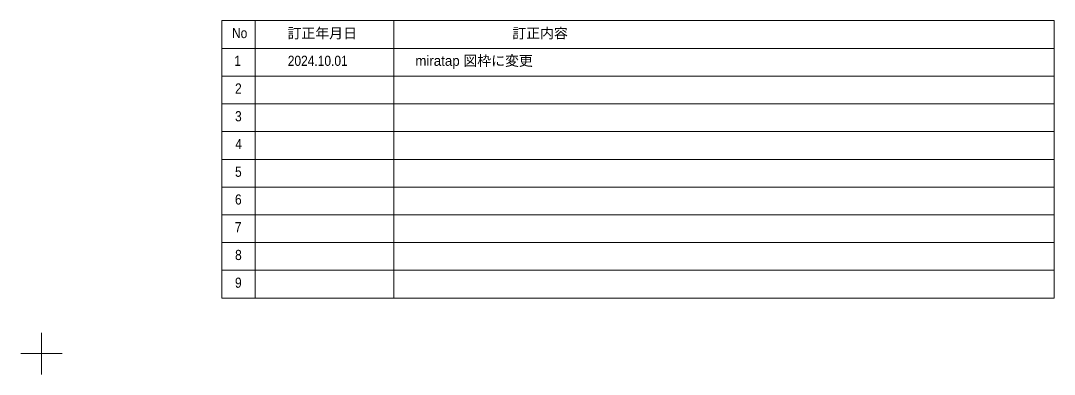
# Model space of a CAD drawing. Units: millimetres, scale not verified. Extents: x -3031 to 3031, y -1522 to 1522.
# Drawn here: x 1169 to 3031, y -1522 to -885 of the extents above; entities that cross this region are included whole.
import ezdxf
from ezdxf.enums import TextEntityAlignment as Align

# ---------------------------------------------------------------- set-up
doc = ezdxf.new("R2010")
doc.units = ezdxf.units.MM
doc.header["$LTSCALE"] = 10
doc.layers.add('0-0_1図面枠', color=7, linetype='Continuous', lineweight=20)
doc.styles.add('ＭＳ Ｐゴシック', font='')
doc.styles.get('ＭＳ Ｐゴシック').set_extended_font_data('MS PGothic')

# ---------------------------------------------------------------- blocks, each defined once
blk = doc.blocks.new('グループ')
at = {"layer": '0-0_1図面枠', "lineweight": 15}
for p, q in [((21000, -14475), (21000, -15225)), ((21375, -14850), (20625, -14850))]:
    blk.add_line(p, q, dxfattribs=at)
blk = doc.blocks.new('グループ-1')
at = {"layer": '0-0_1図面枠', "lineweight": 15}
for p, q in [((24850, -8850), (24850, -13850)), ((27350, -8850), (27350, -13850)), ((24250, -9350), (39250, -9350)), ((24250, -9850), (39250, -9850)), ((24250, -10350), (39250, -10350)), ((24250, -10850), (39250, -10850)), ((24250, -11350), (39250, -11350)), ((24250, -11850), (39250, -11850)), ((24250, -12350), (39250, -12350)), ((24250, -12850), (39250, -12850)), ((24250, -13350), (39250, -13350))]:
    blk.add_line(p, q, dxfattribs=at)
blk.add_lwpolyline([(24250, -8850), (39250, -8850), (39250, -13850), (24250, -13850)], close=True, dxfattribs=at)
blk = doc.blocks.new('図面枠')
at = {"layer": '0-0_1図面枠'}
for name in ['グループ', 'グループ-1']:
    blk.add_blockref(name, (0, 0), dxfattribs=at)
at = {"layer": '0-0_1図面枠', "style": 'ＭＳ Ｐゴシック', "width": 0.9}
for s, p in [('No', (24432.7, -9219.8)), ('1', (24474.1, -9720.3)), ('2', (24487.5, -10219.8)), ('3', (24487.5, -10719.8)), ('4', (24491.4, -11219.8)), ('5', (24487.5, -11719.8)), ('6', (24486.5, -12219.8)), ('7', (24483.6, -12719.8)), ('8', (24488.5, -13219.8)), ('9', (24486.5, -13719.8))]:
    blk.add_text(s, height=183.4, dxfattribs=at).set_placement(p, align=Align.BOTTOM_LEFT)
at = {"layer": '0-0_1図面枠', "style": 'ＭＳ Ｐゴシック'}
for s, p in [('訂正年月日', (25433.6, -9223.1)), ('訂正内容', (29483.6, -9223.6))]:
    blk.add_text(s, height=183.4, dxfattribs=at).set_placement(p, align=Align.BOTTOM_LEFT)

msp = doc.modelspace()

# ---------------------------------------------------------------- block references
at = {"layer": '0-0_1図面枠', "xscale": 0.1, "yscale": 0.1}
msp.add_blockref('図面枠', (-893.75, 0), dxfattribs=at)

# ---------------------------------------------------------------- texts
at = {"layer": '0-0_1図面枠', "style": 'ＭＳ Ｐゴシック', "width": 0.9}
msp.add_text('2024.10.01', height=18.33, dxfattribs=at).set_placement((1650, -972.03), align=Align.BOTTOM_LEFT)
at = {"layer": '0-0_1図面枠', "style": 'ＭＳ Ｐゴシック'}
msp.add_text('miratap 図枠に変更', height=18.34, dxfattribs=at).set_placement((1879.81, -971.88), align=Align.BOTTOM_LEFT)

doc.saveas('drawing.dxf')
